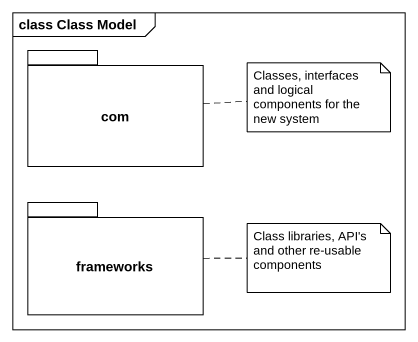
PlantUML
@startuml
mainframe class Class Model
package com {
}
package frameworks {
}
note right of com : Classes, interfaces and logical components for the new system
note right of frameworks : Class libraries, API's and other re-usable components
@enduml
